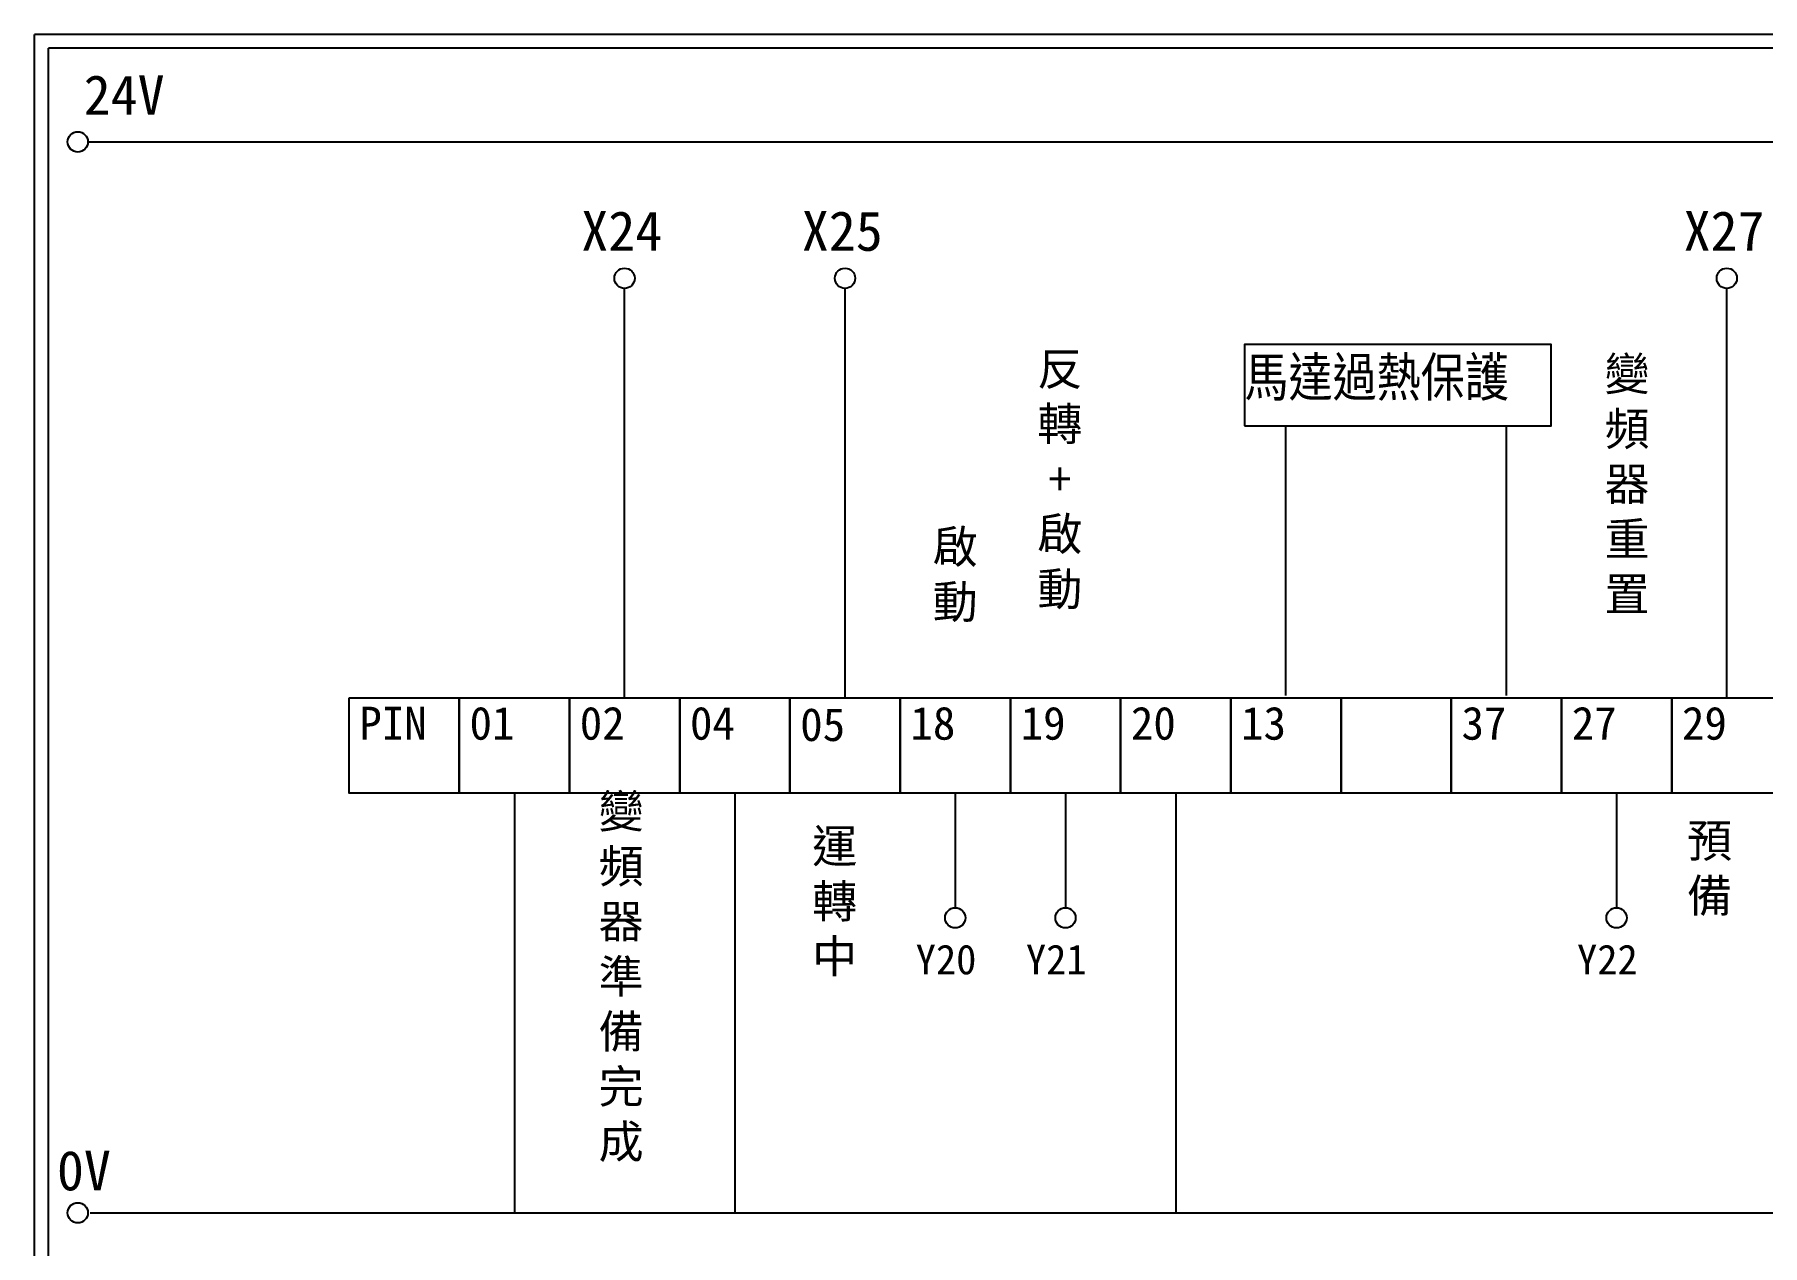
# Model space of a CAD drawing. Extents: x 627 to 914, y 3 to 207.
# Drawn here: x 627.2 to 784.1, y 97 to 207 of the extents above; entities that cross this region are included whole.
import ezdxf

# ---------------------------------------------------------------- set-up
doc = ezdxf.new("R2010")
doc.units = 0
doc.layers.get('0').update_dxf_attribs({"linetype": 'CONTINUOUS'})
doc.layers.add('圖框層', color=7, linetype='CONTINUOUS')
doc.layers.add('標尺寸層', color=3, linetype='CONTINUOUS')
doc.styles.add('CNS', font='romanc.shx', dxfattribs={"bigfont": 'chineset.shx'})
doc.styles.add('STSL', font='kaiu.ttf')

msp = doc.modelspace()

# ---------------------------------------------------------------- linework, layer by layer
for p, q in [((680.78, 146.73), (680.78, 183.91)), ((700.8, 146.73), (700.8, 183.91)), ((780.88, 146.73), (780.88, 183.91)), ((710.81, 138.07), (710.81, 127.67)), ((720.82, 138.07), (720.82, 127.67)), ((770.87, 138.07), (770.87, 127.67))]:
    msp.add_line(p, q)
for points in [[(655.76, 146.73), (665.77, 146.73), (665.77, 138.07), (655.76, 138.07)], [(665.77, 146.73), (675.78, 146.73), (675.78, 138.07), (665.77, 138.07)], [(675.78, 146.73), (685.79, 146.73), (685.79, 138.07), (675.78, 138.07)], [(685.79, 146.73), (695.8, 146.73), (695.8, 138.07), (685.79, 138.07)], [(695.8, 146.73), (705.81, 146.73), (705.81, 138.07), (695.8, 138.07)], [(705.81, 146.73), (715.82, 146.73), (715.82, 138.07), (705.81, 138.07)], [(715.82, 146.73), (725.83, 146.73), (725.83, 138.07), (715.82, 138.07)], [(725.83, 146.73), (735.84, 146.73), (735.84, 138.07), (725.83, 138.07)], [(735.84, 146.73), (745.85, 146.73), (745.85, 138.07), (735.84, 138.07)], [(745.85, 146.73), (755.86, 146.73), (755.86, 138.07), (745.85, 138.07)], [(755.86, 146.73), (765.87, 146.73), (765.87, 138.07), (755.86, 138.07)], [(765.87, 146.73), (775.88, 146.73), (775.88, 138.07), (765.87, 138.07)], [(775.88, 146.73), (785.89, 146.73), (785.89, 138.07), (775.88, 138.07)]]:
    msp.add_lwpolyline(points, close=True)
at = {"layer": '圖框層', "color": 7}
for p, q in [((914.2, 206.97), (627.2, 206.97)), ((627.2, 3), (627.2, 206.97)), ((912.95, 205.72), (628.45, 205.72)), ((628.45, 4.25), (628.45, 205.72))]:
    msp.add_line(p, q, dxfattribs=at)
at = {"layer": '標尺寸層', "color": 7}
for p, q in [((632.04, 197.22), (909.63, 197.22)), ((632.25, 99.96), (910.12, 99.96))]:
    msp.add_line(p, q, dxfattribs=at)
at = {"layer": '標尺寸層', "color": 0}
for p, q in [((740.84, 146.93), (740.84, 171.42)), ((760.86, 146.93), (760.86, 171.42)), ((670.77, 138.07), (670.77, 99.96)), ((690.79, 138.07), (690.79, 99.96)), ((730.83, 138.07), (730.83, 99.96))]:
    msp.add_line(p, q, dxfattribs=at)
msp.add_lwpolyline([(737.08, 171.42), (764.93, 171.42), (764.93, 178.82), (737.08, 178.82)], close=True, dxfattribs=at)
at = {"layer": '標尺寸層', "color": 7}
for centre in [(631.12, 197.22), (680.78, 184.83), (700.8, 184.83), (780.88, 184.83), (710.81, 126.75), (720.82, 126.75), (770.87, 126.75), (631.12, 99.96)]:
    msp.add_circle(centre, 0.92, dxfattribs=at)

# ---------------------------------------------------------------- texts
at = {"char_height": 3, "width": 8.2913, "attachment_point": 1}
for s, insert in [('PIN', (656.69, 145.93)), ('01', (666.7, 145.93)), ('02', (676.71, 145.93)), ('04', (686.72, 145.93)), ('05', (696.73, 145.81)), ('18', (706.74, 145.93)), ('19', (716.75, 145.93)), ('20', (726.76, 145.93)), ('13', (736.77, 145.93)), ('37', (756.79, 145.93)), ('27', (766.8, 145.93)), ('29', (776.81, 145.93))]:
    msp.add_mtext(s, dxfattribs=dict(at, insert=insert))
at = {"layer": '圖框層', "color": 4, "style": 'STSL'}
for s, height, p in [('24V', 3.6, (631.66, 199.68)), ('X24', 3.6, (676.85, 187.33)), ('X25', 3.6, (696.88, 187.33)), ('X27', 3.6, (776.96, 187.33)), ('Y20', 2.7, (707.22, 121.62)), ('Y21', 2.7, (717.23, 121.62)), ('Y22', 2.7, (767.28, 121.62)), ('0V', 3.6, (629.23, 102))]:
    msp.add_text(s, height=height, dxfattribs=at).set_placement(p)
at = {"layer": '標尺寸層', "color": 7, "char_height": 3, "width": 1.8888, "attachment_point": 5, "style": 'CNS'}
for s, insert in [('{\\fDFKai-SB|b0|i0|c136|p65;反轉+\\P啟動\\P \\P \\P \\P }', (720.31, 156.44)), ('{\\fDFKai-SB|b0|i0|c136|p65;變頻器重置\\P }', (771.82, 163.55)), ('{\\fDFKai-SB|b0|i0|c136|p65;啟動\\P \\P \\P \\P }', (710.81, 147.77)), ('{\\fDFKai-SB|b0|i0|c136|p65;變頻器準備完成}', (680.47, 121.25)), ('{\\fDFKai-SB|b0|i0|c136|p65;運轉中\\P }', (699.86, 125.59)), ('{\\fDFKai-SB|b0|i0|c136|p65;預備\\P }', (779.32, 128.59))]:
    msp.add_mtext(s, dxfattribs=dict(at, insert=insert))
at = {"layer": '標尺寸層', "color": 0, "insert": (737.08, 177.72), "char_height": 4, "attachment_point": 1, "style": 'CNS'}
msp.add_mtext_dynamic_manual_height_columns('馬達過熱保護', width=25.9024, gutter_width=32.5, heights=[0], dxfattribs=at)

doc.saveas('drawing.dxf')
